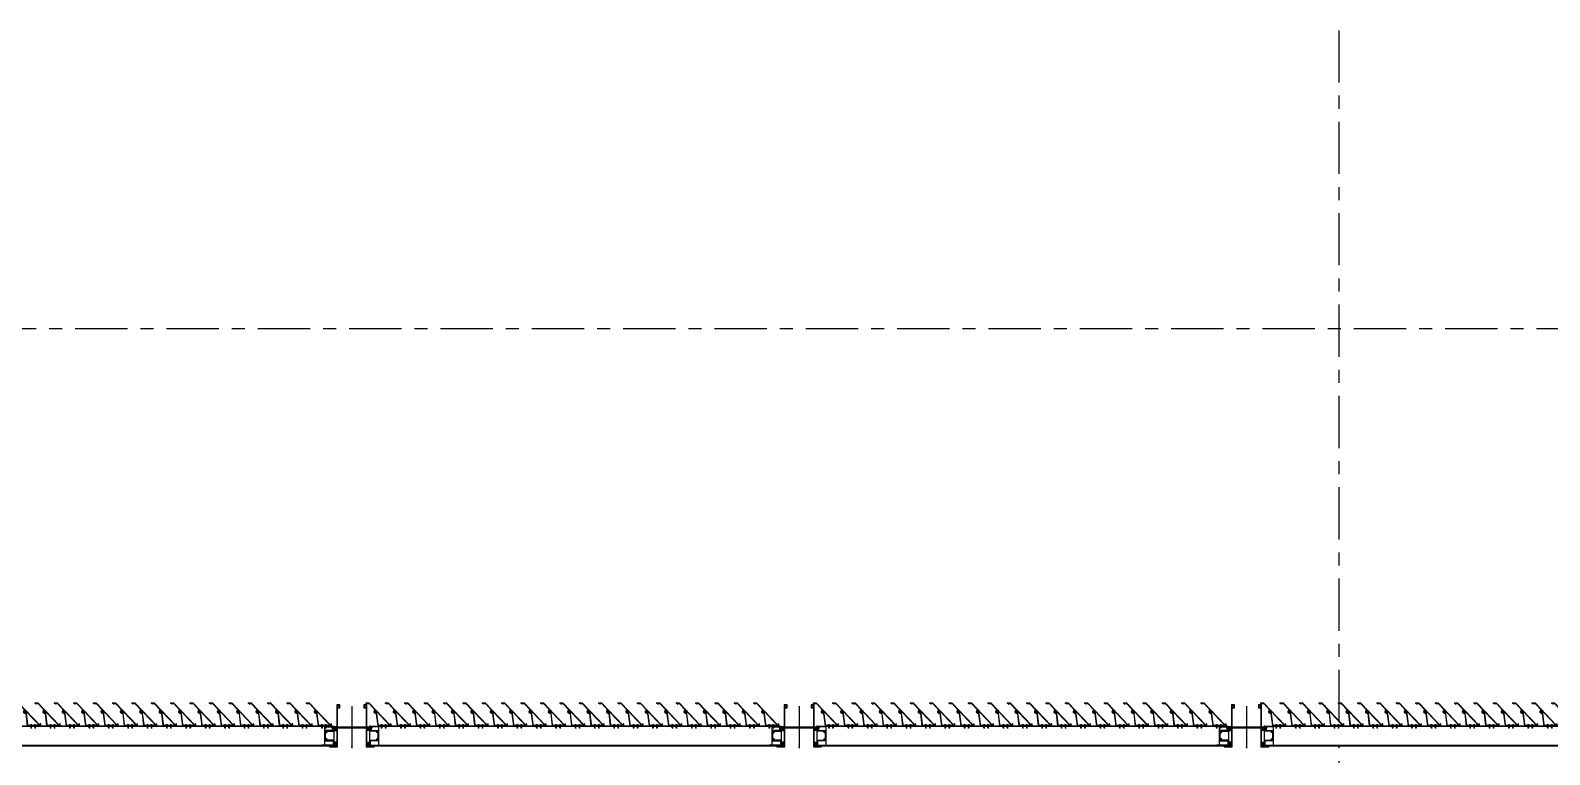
# Model space of a CAD drawing. Header units: millimetres. Extents: x 663313 to 1226001, y 1431724 to 1620898.
# Drawn here: x 716650 to 721744, y 1520598 to 1523025 of the extents above; entities that cross this region are included whole.
import ezdxf
from ezdxf.enums import TextEntityAlignment as Align

# ---------------------------------------------------------------- set-up
doc = ezdxf.new("R2010")
doc.units = ezdxf.units.MM
doc.set_wipeout_variables(frame=1)
doc.linetypes.add('CENTER', pattern=[50.8, 31.75, -6.35, 6.35, -6.35])
doc.linetypes.add('TA_GL_000.70000', pattern=[1.925, 0.7, -0.175, 0.175, -0.175, 0.7])
for name, color, linetype in [('000 - 0_SYM_DWG_GRIDLINE_MAIN_COLOR_251', 7, 'Continuous'), ('000 - 0_SYM_DWG_SLOPE-SYM_TEXT_COLOR_3', 7, 'Continuous'), ('000 - D I M', 7, 'Continuous'), ('000 - GRID', 7, 'CENTER'), ('010 - ASPG_ACCESSORIES_MAIN_COLOR_1', 7, 'Continuous'), ('010 - ASPG_EXTR_MAIN_COLOR_2', 7, 'Continuous'), ('010 - ASPG_FRAMING_CUT_COLOR_4', 7, 'Continuous'), ('010 - ASPG_FRAMING_HATCH_', 7, 'Continuous'), ('010 - ASPG_FRAMING_MAIN_COLOR_2', 7, 'Continuous'), ('010 - ASPG_FRAMING_SUB_COLOR_2', 7, 'Continuous'), ('010 - ASPG_FRAMING_WIPEOUT_', 7, 'Continuous'), ('BOLT & SCREW', 7, 'Continuous'), ('Center Line', 7, 'CENTER'), ('DIM', 7, 'Continuous')]:
    doc.layers.add(name, color=color, linetype=linetype)
for name, color, linetype, plot in [('010 - ASPG_EXTR_DEF_SUB', 7, 'Continuous', False), ('010 - ASPG_FASTERN_DEF_SUB', 7, 'Continuous', False), ('010 - ASPG_FRAMING_DEF_SUB', 7, 'Continuous', False)]:
    doc.layers.add(name, color=color, linetype=linetype, plot=plot)
doc.layers.add('12-GRID', color=7, linetype='CENTER', lineweight=13)
doc.layers.add('SCREW', color=7, linetype='Continuous', lineweight=5)
doc.styles.add('Arial', font='arial.ttf')
doc.styles.add('FAMELINE_FOR_CKST', font='arial.ttf')
doc.styles.add('TA', font='', dxfattribs={"height": 4.5})
doc.styles.get('TA').set_extended_font_data('Cordia New')
doc.dimstyles.new('FAMELINE-CKST_C-C', dxfattribs={"dimtxt": 0.3, "dimasz": 0.15, "dimexe": 0.1, "dimexo": 0.1, "dimgap": 0.05, "dimtad": 1, "dimzin": 0, "dimdsep": 46, "dimtxsty": 'FAMELINE_FOR_CKST', "dimblk": 'ORIGIN', "dimblk1": 'ORIGIN', "dimblk2": 'ORIGIN', "dimsah": 1, "dimcen": 0.1, "dimdle": 0.1, "dimclrd": 7, "dimclre": 7, "dimclrt": 7, "dimadec": 0, "dimazin": 0, "dimtfac": 1, "dimtix": 1, "dimtmove": 2, "dimatfit": 3, "dimfxl": 1, "dimtolj": 1, "dimtzin": 0, "dimlwd": -1, "dimlwe": -1, "dimarcsym": 0})
pattern_1 = [(270, (1257419.24324, -520041.6224), (0.65495992507, -1.1344238721), [0.7562825814, -1.5125651628]), (30, (1257419.24324, -520041.6224), (0.65495992936, 1.1344238696), [0.7562825814, -1.5125651628]), (330, (1257419.24324, -520041.6224), (1.30991985442, -2.48e-09), [-1.5125651628, 0.7562825814])]
pattern_2 = [(315, (1257419.4929, -520021.6224), (1.3369313545, 1.3369313545), []), (45, (1257419.4929, -520021.6224), (-1.3369313545, 1.3369313545), [])]
pattern_3 = [(270, (1257419.4425, -520043.9224), (0.65495992507, -1.1344238721), [0.7562825814, -1.5125651628]), (30, (1257419.4425, -520043.9224), (0.65495992936, 1.1344238696), [0.7562825814, -1.5125651628]), (330, (1257419.4425, -520043.9224), (1.30991985442, -2.48e-09), [-1.5125651628, 0.7562825814])]
pattern_4 = [(315, (1257419.1929, -520023.9224), (1.3369313545, 1.3369313545), []), (45, (1257419.1929, -520023.9224), (-1.3369313545, 1.3369313545), [])]

# ---------------------------------------------------------------- blocks, each defined once
blk = doc.blocks.new('*U4785')
at = {"layer": '000 - 0_SYM_DWG_GRIDLINE_MAIN_COLOR_251', "color": 7, "linetype": 'ByBlock', "ltscale": 5}
blk.add_line((20, 0), (-316, 0), dxfattribs=at)
at = {"layer": '000 - 0_SYM_DWG_GRIDLINE_MAIN_COLOR_251', "color": 7}
blk.add_point((0, 0), dxfattribs=at)
at = {"color": 7, "style": 'TA', "flags": 1}
blk.add_attdef('LOCATION', (6, -6), '', height=4.5, rotation=270, dxfattribs=at)
at = {"layer": '000 - 0_SYM_DWG_SLOPE-SYM_TEXT_COLOR_3', "color": 7, "style": 'Arial'}
blk.add_attdef('GRID-HEAD', text='', height=4, rotation=270, dxfattribs=at).set_placement((41.25, 0), align=Align.MIDDLE_CENTER)
blk = doc.blocks.new('*U4786')
at = {"layer": '000 - 0_SYM_DWG_GRIDLINE_MAIN_COLOR_251', "color": 7, "linetype": 'ByBlock', "ltscale": 5}
blk.add_line((76, 0), (-538, 0), dxfattribs=at)
at = {"layer": '000 - 0_SYM_DWG_GRIDLINE_MAIN_COLOR_251', "color": 7}
blk.add_point((-462, 0), dxfattribs=at)
at = {"color": 7, "style": 'TA', "flags": 1}
blk.add_attdef('LOCATION', (6, -6), '', height=4.5, rotation=270, dxfattribs=at)
at = {"layer": '000 - 0_SYM_DWG_SLOPE-SYM_TEXT_COLOR_3', "color": 7, "style": 'Arial'}
blk.add_attdef('GRID-HEAD', text='', height=4, rotation=180, dxfattribs=at).set_placement((154.09, 0), align=Align.MIDDLE_CENTER)
blk = doc.blocks.new('_Origin')
at = {"color": 7, "linetype": 'ByBlock', "lineweight": -2}
blk.add_line((0, 0), (-1, 0), dxfattribs=at)
blk.add_circle((0, 0), 0.5, dxfattribs=at)
blk = doc.blocks.new('*D4828')
at = {"layer": '000 - D I M', "color": 7, "transparency": 16777216}
for p, q in [((12000, 1049.7), (12000, 1331.2)), ((23100, 1049.4), (23100, 1331.2)), ((12075, 1281.2), (23025, 1281.2))]:
    blk.add_line(p, q, dxfattribs=at)
at = {"layer": 'Defpoints', "color": 7, "transparency": 16777216}
for p in [(23100, 1281.2), (12000, 999.7), (23100, 999.4)]:
    blk.add_point(p, dxfattribs=at)
at = {"layer": '000 - D I M', "color": 7, "transparency": 16777216, "xscale": 75, "yscale": 75, "zscale": 75, "rotation": 180}
blk.add_blockref('_Origin', (12000, 1281.2), dxfattribs=at)
at = {"layer": '000 - D I M', "color": 7, "transparency": 16777216, "xscale": 75, "yscale": 75, "zscale": 75}
blk.add_blockref('_Origin', (23100, 1281.2), dxfattribs=at)
at = {"layer": '000 - D I M', "color": 7, "transparency": 16777216, "insert": (17550, 1382.8), "char_height": 150, "attachment_point": 5, "style": 'FAMELINE_FOR_CKST'}
blk.add_mtext('\\A1;11100', dxfattribs=at)
blk = doc.blocks.new('*U6326')
at = {"layer": '12-GRID', "color": 7, "linetype": 'CENTER'}
for p, q in [((0, -6.2), (0, 2.2)), ((-4.2, -2), (4.2, -2))]:
    blk.add_line(p, q, dxfattribs=at)
at = {"layer": 'BOLT & SCREW', "color": 7}
for p, q in [((-0.6, -1.8), (-1.8, -1.6)), ((-0.6, -2.2), (-1.8, -2.4)), ((-0.5, -1.8), (-0.9, -1.6)), ((-0.5, -2.2), (-0.9, -2.4)), ((-0.2, -1.4), (-0.4, -0.2)), ((-0.2, -1.5), (-0.4, -1.1)), ((-0.2, -2.5), (-0.4, -2.9)), ((-0.2, -2.6), (-0.4, -3.8)), ((0.2, -1.4), (0.4, -0.2)), ((0.2, -1.5), (0.4, -1.1)), ((0.4, -2.9), (0.2, -2.5)), ((0.2, -2.6), (0.4, -3.8)), ((0.5, -1.8), (0.9, -1.6)), ((0.5, -2.2), (0.9, -2.4)), ((0.6, -1.8), (1.8, -1.6)), ((0.6, -2.2), (1.8, -2.4))]:
    blk.add_line(p, q, dxfattribs=at)
for points in [[(-1.8, -1.6), (-0.9, -1.6, 0.414214), (-0.4, -1.1), (-0.4, -0.2), (0.4, -0.2), (0.4, -1.1, 0.414214), (0.9, -1.6), (1.8, -1.6), (1.8, -2.4), (0.9, -2.4, 0.414214), (0.4, -2.9), (0.4, -3.8), (-0.4, -3.8), (-0.4, -2.9, 0.414214), (-0.9, -2.4), (-1.8, -2.4)], [(0.2, -2.5, -0.414214), (0.5, -2.2), (0.6, -2.2), (0.6, -1.8), (0.5, -1.8, -0.414214), (0.2, -1.5), (0.2, -1.4), (-0.2, -1.4), (-0.2, -1.5, -0.414214), (-0.5, -1.8), (-0.6, -1.8), (-0.6, -2.2), (-0.5, -2.2, -0.414214), (-0.2, -2.5), (-0.2, -2.6), (0.2, -2.6)]]:
    blk.add_lwpolyline(points, format="xyb", close=True, dxfattribs=at)
blk.add_circle((0, -2), 3.5, dxfattribs=at)
blk = doc.blocks.new('000_ASPG_TYP_FILES_20260218-010703_FRAME_EXTR_')
at = {"layer": '010 - ASPG_FRAMING_HATCH_'}
h = blk.add_hatch(dxfattribs=at)
h.set_pattern_fill('ANSI32', scale=0.1, angle=180)
edge = h.paths.add_edge_path()
edge.add_line((2, 16), (2, 2))
edge.add_line((2, 2), (39.7, 2))
edge.add_arc((39.7, 1.7), 0.3, 0, 90, ccw=False)
edge.add_line((40, 1.7), (40, 0.3))
edge.add_arc((39.7, 0.3), 0.3, -90, 0, ccw=False)
edge.add_line((39.7, 0), (0.3, 0))
edge.add_arc((0.3, 0.3), 0.3, 180, 270, ccw=False)
edge.add_line((0, 0.3), (0, 17.7))
edge.add_arc((0.3, 17.7), 0.3, 90, 180, ccw=False)
edge.add_line((0.3, 18), (22.6, 18))
edge.add_arc((22.6, 18.5), 0.5, 270, 380.2095)
edge.add_arc((26.2, 19.8), 3.35, 182.0638, 200.2095, ccw=False)
edge.add_arc((23.6, 19.7), 0.76, 2.0638, 182.0638, ccw=False)
edge.add_arc((26.2, 19.8), 1.83, 182.0638, 447.9362)
edge.add_arc((26.3, 22.4), 0.76, 87.9362, 267.9362, ccw=False)
edge.add_arc((26.2, 19.8), 3.35, 69.7905, 87.9362, ccw=False)
edge.add_arc((27.5, 23.4), 0.5, 249.7905, 360)
edge.add_line((28, 23.4), (28, 26.7))
edge.add_line((28, 26.7), (28.5, 27.2))
edge.add_line((28.5, 27.2), (28, 27.7))
edge.add_line((28, 27.7), (28, 38.6))
edge.add_line((28, 38.6), (28.5, 39.1))
edge.add_line((28.5, 39.1), (28, 39.6))
edge.add_line((28, 39.6), (28, 42.9))
edge.add_arc((27.5, 42.9), 0.5, 0, 110.2095)
edge.add_arc((26.2, 46.5), 3.35, 272.0638, 290.2095, ccw=False)
edge.add_arc((26.3, 43.9), 0.76, 92.0638, 272.0638, ccw=False)
edge.add_arc((26.2, 46.5), 1.83, 272.0638, 537.9362)
edge.add_arc((23.6, 46.6), 0.76, 177.9362, 357.9362, ccw=False)
edge.add_arc((26.2, 46.5), 3.35, 159.7905, 177.9362, ccw=False)
edge.add_arc((22.6, 47.8), 0.5, 339.7905, 450)
edge.add_line((22.6, 48.3), (0.3, 48.3))
edge.add_arc((0.3, 48.6), 0.3, 180, 270, ccw=False)
edge.add_line((0, 48.6), (0, 60))
edge.add_arc((0.3, 60), 0.3, 90, 180, ccw=False)
edge.add_line((0.3, 60.3), (5, 60.3))
edge.add_line((5, 60.3), (5, 65))
edge.add_arc((5.3, 65), 0.3, 90, 180, ccw=False)
edge.add_line((5.3, 65.3), (30, 65.3))
edge.add_line((30, 65.3), (30, 63.6))
edge.add_arc((29.7, 63.6), 0.3, -90, 0, ccw=False)
edge.add_line((29.7, 63.3), (7.3, 63.3))
edge.add_arc((7.3, 63), 0.3, 90, 180)
edge.add_line((7, 63), (7, 58.3))
edge.add_line((7, 58.3), (2.3, 58.3))
edge.add_arc((2.3, 58), 0.3, 90, 180)
edge.add_line((2, 58), (2, 50.6))
edge.add_arc((2.3, 50.6), 0.3, 180, 270)
edge.add_line((2.3, 50.3), (29.7, 50.3))
edge.add_arc((29.7, 50), 0.3, 0, 90, ccw=False)
edge.add_line((30, 50), (30, 26.7))
edge.add_line((30, 26.7), (30, 16.3))
edge.add_arc((29.7, 16.3), 0.3, -90, 0, ccw=False)
edge.add_line((29.7, 16), (2, 16))
at = {"layer": '010 - ASPG_FRAMING_CUT_COLOR_4', "color": 7}
blk.add_lwpolyline([(2, 16), (2, 2), (39.7, 2, -0.414214), (40, 1.7), (40, 0.3, -0.414214), (39.7, 0), (0.3, 0, -0.414214), (0, 0.3), (0, 17.7, -0.414214), (0.3, 18), (22.6, 18, 0.52173), (23, 18.7, -0.079342), (22.8, 19.7, -1), (24.3, 19.8, 2.296346), (26.2, 21.7, -1), (26.3, 23.2, -0.079342), (27.3, 23, 0.52173), (28, 23.4), (28, 26.7), (28.5, 27.2), (28, 27.7), (28, 38.6), (28.5, 39.1), (28, 39.6), (28, 42.9, 0.52173), (27.3, 43.3, -0.079342), (26.3, 43.1, -1), (26.2, 44.6, 2.296346), (24.3, 46.5, -1), (22.8, 46.6, -0.079342), (23, 47.6, 0.52173), (22.6, 48.3), (0.3, 48.3, -0.414214), (0, 48.6), (0, 60, -0.414214), (0.3, 60.3), (5, 60.3), (5, 65, -0.414214), (5.3, 65.3), (30, 65.3), (30, 63.6, -0.414214), (29.7, 63.3), (7.3, 63.3, 0.414214), (7, 63), (7, 58.3), (2.3, 58.3, 0.414214), (2, 58), (2, 50.6, 0.414214), (2.3, 50.3), (29.7, 50.3, -0.414214), (30, 50), (30, 26.7), (30, 16.3, -0.414214), (29.7, 16)], format="xyb", close=True, dxfattribs=at)
at = {"color": 7}
for p in [(26.2, 48.5), (26.2, 21.8)]:
    blk.add_blockref('*U6326', p, dxfattribs=at)
blk = doc.blocks.new('*U6174')
at = {"layer": '010 - ASPG_FRAMING_HATCH_', "transparency": 33554585}
h = blk.add_hatch(dxfattribs=at)
h.set_pattern_fill('ANSI32', scale=0.25)
edge = h.paths.add_edge_path()
edge.add_line((2, -50), (2, -75))
edge.add_line((2, -75), (0, -75))
edge.add_line((0, -75), (0, -49))
edge.add_arc((1, -49), 1, 90, 180, ccw=False)
edge.add_line((1, -48), (63, -48))
edge.add_arc((63, -47), 1, 270, 360)
edge.add_line((64, -47), (64, 47))
edge.add_arc((63, 47), 1, 0, 90)
edge.add_line((63, 48), (1, 48))
edge.add_arc((1, 49), 1, 180, 270, ccw=False)
edge.add_line((0, 49), (0, 75))
edge.add_line((0, 75), (2, 75))
edge.add_line((2, 75), (2, 50))
edge.add_line((2, 50), (141, 50))
edge.add_line((141, 50), (141, 41))
edge.add_arc((140, 41), 1, 270, 360, ccw=False)
edge.add_line((140, 40), (132, 40))
edge.add_arc((132, 41), 1, 180, 270, ccw=False)
edge.add_line((131, 41), (131, 47))
edge.add_arc((130, 47), 1, 0, 90)
edge.add_line((130, 48), (67, 48))
edge.add_arc((67, 47), 1, 90, 180)
edge.add_line((66, 47), (66, -47))
edge.add_arc((67, -47), 1, 180, 270)
edge.add_line((67, -48), (130, -48))
edge.add_arc((130, -47), 1, 270, 360)
edge.add_line((131, -47), (131, -41))
edge.add_arc((132, -41), 1, 90, 180, ccw=False)
edge.add_line((132, -40), (140, -40))
edge.add_arc((140, -41), 1, 0, 90, ccw=False)
edge.add_line((141, -41), (141, -50))
edge.add_line((141, -50), (2, -50))
h.paths.add_polyline_path([(139, 48), (139, 42), (133, 42), (133, 48)], flags=16)
h.paths.add_polyline_path([(139, -48), (139, -42), (133, -42), (133, -48)], flags=16)
at = {"layer": '010 - ASPG_FRAMING_HATCH_'}
h = blk.add_hatch(dxfattribs=at)
h.set_pattern_fill('ANSI37', scale=0.595498, angle=-90)
h.set_pattern_definition(pattern_4)
edge = h.paths.add_edge_path()
edge.add_ellipse((11.5, 55), major_axis=(0, -5), ratio=0.644482, start_angle=180, end_angle=360, ccw=False)
edge.add_line((11.5, 60), (2, 60))
edge.add_arc((-7.9, 55), 11.1, -26.7963, 26.7963, ccw=False)
edge.add_line((2, 50), (11.5, 50))
h = blk.add_hatch(dxfattribs=at)
h.set_pattern_fill('HONEY', scale=0.238199, angle=-90)
h.set_pattern_definition(pattern_3)
edge = h.paths.add_edge_path()
edge.add_ellipse((11.8, 55), major_axis=(0, -5), ratio=0.644482, start_angle=0, end_angle=360, ccw=False)
h = blk.add_hatch(dxfattribs=at)
h.set_pattern_fill('HONEY', scale=0.238199, angle=-90)
h.set_pattern_definition(pattern_1)
edge = h.paths.add_edge_path()
edge.add_ellipse((57.5, 55), major_axis=(0, -5), ratio=0.644482, start_angle=0, end_angle=360)
h = blk.add_hatch(dxfattribs=at)
h.set_pattern_fill('ANSI37', scale=0.595498, angle=-90)
h.set_pattern_definition(pattern_2)
edge = h.paths.add_edge_path()
edge.add_ellipse((57.8, 55), major_axis=(0, -5), ratio=0.644482, start_angle=0, end_angle=180)
edge.add_line((57.8, 60), (62, 60))
edge.add_arc((62, 60.3), 0.3, -90, 0)
edge.add_line((62.3, 60.3), (62.3, 61))
edge.add_line((62.3, 61), (61.8, 61.5))
edge.add_line((61.8, 61.5), (62.3, 62))
edge.add_line((62.3, 62), (61.8, 62.5))
edge.add_line((61.8, 62.5), (62.3, 63))
edge.add_line((62.3, 63), (61.8, 63.5))
edge.add_line((61.8, 63.5), (62.3, 64))
edge.add_line((62.3, 64), (62.3, 65))
edge.add_line((62.3, 65), (63.3, 65))
edge.add_line((63.3, 65), (63.8, 65.5))
edge.add_line((63.8, 65.5), (64.3, 65))
edge.add_line((64.3, 65), (64.8, 65.5))
edge.add_line((64.8, 65.5), (65.3, 65))
edge.add_line((65.3, 65), (65.8, 65.5))
edge.add_line((65.8, 65.5), (66.3, 65))
edge.add_line((66.3, 65), (67, 65))
edge.add_arc((67, 65.3), 0.3, -90, 0)
edge.add_line((67.3, 65.3), (67.3, 60))
edge.add_arc((77.2, 55), 11.1, 153.2037, 206.7963)
edge.add_line((67.3, 50), (57.8, 50))
h = blk.add_hatch(dxfattribs=at)
h.set_pattern_fill('ANSI37', scale=0.595498, angle=-90)
h.set_pattern_definition(pattern_4)
edge = h.paths.add_edge_path()
edge.add_ellipse((11.5, -55), major_axis=(0, 5), ratio=0.644482, start_angle=0, end_angle=180)
edge.add_line((11.5, -60), (2, -60))
edge.add_arc((-7.9, -55), 11.1, 333.2037, 386.7963)
edge.add_line((2, -50), (11.5, -50))
h = blk.add_hatch(dxfattribs=at)
h.set_pattern_fill('HONEY', scale=0.238199, angle=-90)
h.set_pattern_definition(pattern_3)
edge = h.paths.add_edge_path()
edge.add_ellipse((11.8, -55), major_axis=(0, 5), ratio=0.644482, start_angle=0, end_angle=360)
h = blk.add_hatch(dxfattribs=at)
h.set_pattern_fill('HONEY', scale=0.238199, angle=-90)
h.set_pattern_definition(pattern_1)
edge = h.paths.add_edge_path()
edge.add_ellipse((57.5, -55), major_axis=(0, 5), ratio=0.644482, start_angle=0, end_angle=360, ccw=False)
h = blk.add_hatch(dxfattribs=at)
h.set_pattern_fill('ANSI37', scale=0.595498, angle=-90)
h.set_pattern_definition(pattern_2)
edge = h.paths.add_edge_path()
edge.add_ellipse((57.8, -55), major_axis=(0, 5), ratio=0.644482, start_angle=180, end_angle=360, ccw=False)
edge.add_line((57.8, -60), (62, -60))
edge.add_arc((62, -60.3), 0.3, 360, 450, ccw=False)
edge.add_line((62.3, -60.3), (62.3, -61))
edge.add_line((62.3, -61), (61.8, -61.5))
edge.add_line((61.8, -61.5), (62.3, -62))
edge.add_line((62.3, -62), (61.8, -62.5))
edge.add_line((61.8, -62.5), (62.3, -63))
edge.add_line((62.3, -63), (61.8, -63.5))
edge.add_line((61.8, -63.5), (62.3, -64))
edge.add_line((62.3, -64), (62.3, -65))
edge.add_line((62.3, -65), (63.3, -65))
edge.add_line((63.3, -65), (63.8, -65.5))
edge.add_line((63.8, -65.5), (64.3, -65))
edge.add_line((64.3, -65), (64.8, -65.5))
edge.add_line((64.8, -65.5), (65.3, -65))
edge.add_line((65.3, -65), (65.8, -65.5))
edge.add_line((65.8, -65.5), (66.3, -65))
edge.add_line((66.3, -65), (67, -65))
edge.add_arc((67, -65.3), 0.3, 360, 450, ccw=False)
edge.add_line((67.3, -65.3), (67.3, -60))
edge.add_arc((77.2, -55), 11.1, 153.2037, 206.7963, ccw=False)
edge.add_line((67.3, -50), (57.8, -50))
at = {"layer": '010 - ASPG_FASTERN_DEF_SUB', "color": 7}
blk.add_point((0, 0), dxfattribs=at)
at = {"layer": '010 - ASPG_FRAMING_CUT_COLOR_4', "color": 7}
blk.add_lwpolyline([(2, -50), (2, -75), (0, -75), (0, -49, -0.414214), (1, -48), (63, -48, 0.414214), (64, -47), (64, 47, 0.414214), (63, 48), (1, 48, -0.414214), (0, 49), (0, 75), (2, 75), (2, 50), (141, 50), (141, 41, -0.414214), (140, 40), (132, 40, -0.414214), (131, 41), (131, 47, 0.414214), (130, 48), (67, 48, 0.414214), (66, 47), (66, -47, 0.414214), (67, -48), (130, -48, 0.414214), (131, -47), (131, -41, -0.414214), (132, -40), (140, -40, -0.414214), (141, -41), (141, -50)], format="xyb", close=True, dxfattribs=at)
for points in [[(139, 48), (139, 42), (133, 42), (133, 48)], [(139, -48), (139, -42), (133, -42), (133, -48)]]:
    blk.add_lwpolyline(points, close=True, dxfattribs=at)
at = {"layer": '010 - ASPG_FRAMING_DEF_SUB', "color": 7, "transparency": 33554508}
blk.add_line((136.5, 0), (-4.5, 0), dxfattribs=at)
at = {"layer": '010 - ASPG_FRAMING_DEF_SUB', "color": 7, "transparency": 33554457}
for points in [[(2, 50), (15, 50), (15, 60), (2, 60)], [(54.3, 50), (67.3, 50), (67.3, 65.5), (54.3, 65.5)], [(2, -50), (15, -50), (15, -60), (2, -60)], [(54.3, -50), (67.3, -50), (67.3, -65.5), (54.3, -65.5)]]:
    blk.add_lwpolyline(points, close=True, dxfattribs=at)
at = {"layer": '010 - ASPG_FRAMING_SUB_COLOR_2', "color": 7}
for points in [[(11.8, 50), (2, 50, 0.238199), (2, 60), (11.8, 60)], [(57.5, 50), (67.3, 50, -0.238199), (67.3, 60), (67.3, 65.3, -0.414214), (67, 65), (66.3, 65), (65.8, 65.5), (65.3, 65), (64.8, 65.5), (64.3, 65), (63.8, 65.5), (63.3, 65), (62.3, 65), (62.3, 64), (61.8, 63.5), (62.3, 63), (61.8, 62.5), (62.3, 62), (61.8, 61.5), (62.3, 61), (62.3, 60.3, -0.414214), (62, 60), (57.5, 60)], [(11.8, -50), (2, -50, -0.238199), (2, -60), (11.8, -60)], [(57.5, -50), (67.3, -50, 0.238199), (67.3, -60), (67.3, -65.3, 0.414214), (67, -65), (66.3, -65), (65.8, -65.5), (65.3, -65), (64.8, -65.5), (64.3, -65), (63.8, -65.5), (63.3, -65), (62.3, -65), (62.3, -64), (61.8, -63.5), (62.3, -63), (61.8, -62.5), (62.3, -62), (61.8, -61.5), (62.3, -61), (62.3, -60.3, 0.414214), (62, -60), (57.5, -60)]]:
    blk.add_lwpolyline(points, format="xyb", dxfattribs=at)
at = {"layer": '010 - ASPG_FRAMING_SUB_COLOR_2', "color": 7, "extrusion": (0, 0, -1)}
for centre, major_axis in [((11.8, 55), (0, -5)), ((57.5, -55), (0, 5))]:
    blk.add_ellipse(centre, major_axis=major_axis, ratio=0.644482, dxfattribs=at)
at = {"layer": '010 - ASPG_FRAMING_SUB_COLOR_2', "color": 7}
for centre, major_axis in [((57.5, 55), (0, -5)), ((11.8, -55), (0, 5))]:
    blk.add_ellipse(centre, major_axis=major_axis, ratio=0.644482, dxfattribs=at)
blk = doc.blocks.new('PZG35-9D5')
at = {"layer": 'Center Line', "color": 7}
blk.add_line((0, 3.7), (0, -10.5), dxfattribs=at)
at = {"layer": 'SCREW', "color": 7}
for p, q in [((-1.4, 0), (-1.4, -1.1)), ((1.4, 0), (1.4, -0.6)), ((-1.9, -1.4), (1.9, -0.9)), ((-1.9, -1.4), (-1.4, -1.1)), ((-1.9, -1.4), (-1.4, -1.7)), ((-1.9, -2.7), (1.9, -2.2)), ((-1.9, -2.7), (-1.4, -2.4)), ((-1.9, -2.7), (-1.4, -3)), ((-1.9, -4), (-1.4, -3.7)), ((-1.9, -4), (-1, -3.9)), ((-1.9, -4), (-1.4, -4.3)), ((-1.4, -1.1), (1.4, -0.6)), ((-1.4, -1.7), (1.4, -1.2)), ((-1.4, -1.7), (-1.4, -2.4)), ((-1.4, -2.4), (1.4, -1.9)), ((-1.4, -3), (1.4, -2.5)), ((-1.4, -3), (-1.4, -3.7)), ((-1.4, -3.7), (-0.8, -3.6)), ((-1.4, -4.3), (-1.4, -8.1)), ((-1.4, -4.3), (-1.2, -4.3)), ((0, -9.5), (-1.4, -8.1)), ((0, -9.5), (1.4, -8.1)), ((0.6, -3.3), (1.4, -3.2)), ((0.7, -3.7), (1.9, -3.5)), ((0.7, -3.9), (1.4, -3.8)), ((0.7, -4.6), (1.4, -4.5)), ((0.7, -5), (1.9, -4.8)), ((0.7, -5.2), (1.4, -5.1)), ((1.9, -0.9), (1.4, -0.6)), ((1.9, -0.9), (1.4, -1.2)), ((1.4, -1.2), (1.4, -1.9)), ((1.9, -2.2), (1.4, -1.9)), ((1.9, -2.2), (1.4, -2.5)), ((1.4, -2.5), (1.4, -3.2)), ((1.9, -3.5), (1.4, -3.2)), ((1.9, -3.5), (1.4, -3.8)), ((1.4, -3.8), (1.4, -4.5)), ((1.9, -4.8), (1.4, -4.5)), ((1.9, -4.8), (1.4, -5.1)), ((1.4, -5.1), (1.4, -8.1))]:
    blk.add_line(p, q, dxfattribs=at)
blk.add_lwpolyline([(0, -9.5), (0.7, -5.2), (0.7, -3.6, 0.417657), (0.4, -3.3, 0.108102), (-0.8, -3.6), (-1.4, -4.7)], format="xyb", dxfattribs=at)
blk = doc.blocks.new('*U6169')
at = {"layer": 'SCREW', "color": 7}
blk.add_lwpolyline([(3, 1.8, 0.09906), (0.8, 2.5), (0.8, 2.3), (-0.8, 2.3), (-0.8, 2.5, 0.09906), (-3, 1.8, 0.266588), (-3.5, 1), (-3.5, 0.2, 0.414214), (-3.3, 0), (3.3, 0, 0.414214), (3.5, 0.2), (3.5, 1, 0.266588)], format="xyb", close=True, dxfattribs=at)
blk.add_blockref('PZG35-9D5', (0, 0), dxfattribs=at)
blk = doc.blocks.new('*U6175')
at = {"color": 7}
blk.add_point((0, 0), dxfattribs=at)
at = {"layer": '010 - ASPG_ACCESSORIES_MAIN_COLOR_1', "color": 7}
blk.add_lwpolyline([(-39.7, -0.6, 0.414214), (-40, -0.9), (-40, -7.4, 0.57735), (-39.7, -7.6), (-36.6, -5.8, 0.767327), (-36.8, -5.3), (-37.9, -5.3, -0.414214), (-38.2, -5), (-38.2, -2.8, -0.414214), (-38, -2.6), (-32.2, -2.6, -0.388879), (-32, -2.8), (-31.8, -4.3, 0.388879), (-31.3, -4.8), (-30.3, -4.8, 0.414214), (-30, -4.5), (-30, -2.9, -0.414214), (-29.7, -2.6), (0.4, -2.6, -0.378969), (3.4, -5.2), (8, -42.5, 0.446593), (11.6, -45.1, -0.489802), (16.1, -48.7), (16.1, -49.4, -0.18248), (15.8, -50, -0.267949), (15.3, -50.2, 1.122115), (15.1, -52.3, 0.405004), (18.1, -49.4), (18.1, -48.7, 0.489805), (11.2, -43.1, -0.446597), (9.9, -42.3), (4.9, -0.8, 0.364176), (4.6, -0.6)], format="xyb", close=True, dxfattribs=at)
at = {"layer": '010 - ASPG_EXTR_DEF_SUB', "color": 7}
for p in [(-40, -0.5), (43.4, -76.9), (43.4, -77.5)]:
    blk.add_point(p, dxfattribs=at)
at = {"layer": '010 - ASPG_EXTR_MAIN_COLOR_2', "color": 7}
blk.add_lwpolyline([(11.4, -48.2), (11.5, -47.4), (12.2, -47.6), (12.3, -46.8, -0.535538), (14.2, -49.2, 0.991572), (15.7, -49.6, 1.157025), (8.8, -48.8, -0.688558), (8.3, -49), (-17.1, -22.2), (-32.3, -6.1), (-32.3, -2.9, 0.414312), (-32.6, -2.6), (-37.5, -2.6, 0.414116), (-37.8, -2.9), (-37.8, -4.3, 0.414214), (-37.5, -4.6), (-36, -4.6, -0.205895), (-35.8, -4.7), (33.2, -77.5), (43.1, -77.5, 0.668179), (43.4, -77), (40.5, -74.2, 0.668179), (40, -74.4), (40, -76), (33.9, -76), (11.9, -52.8, -0.558354), (12.1, -52, 0.766275), (12, -50.4, -0.438583), (10.7, -48.1)], format="xyb", close=True, dxfattribs=at)
at = {"layer": 'SCREW', "color": 7, "rotation": 180}
for p in [(-21.6, -2.5), (-8.2, -2.5)]:
    blk.add_blockref('*U6169', p, dxfattribs=at)
blk = doc.blocks.new('000_ASPG_TYP_FILES_FRAMING_EXTR_BREAKLINE_TYPE_2')
at = {"layer": '010 - ASPG_FRAMING_HATCH_', "transparency": 33554585}
h = blk.add_hatch(dxfattribs=at)
h.set_pattern_fill('ANSI32', scale=0.25)
h.paths.add_polyline_path([(131, 91, 0.414214), (132, 90), (140, 90, 0.414214), (141, 91), (141, 100), (2, 100), (2, 125), (0, 125), (0, 99, 0.414214), (1, 98), (63, 98, -0.414214), (64, 97), (64, 3, -0.414214), (63, 2), (0, 2), (0, 0), (141, 0), (141, 9, 0.414214), (140, 10), (132, 10, 0.414214), (131, 9), (131, 3, -0.414214), (130, 2), (67, 2, -0.414214), (66, 3), (66, 97, -0.414214), (67, 98), (130, 98, -0.414214), (131, 97)])
h.paths.add_polyline_path([(133, 92), (133, 98), (139, 98), (139, 92)], flags=16)
h.paths.add_polyline_path([(133, 8), (139, 8), (139, 2), (133, 2)], flags=16)
at = {"layer": '010 - ASPG_FRAMING_HATCH_'}
h = blk.add_hatch(dxfattribs=at)
h.set_pattern_fill('ANSI37', scale=0.595498, angle=-90)
h.set_pattern_definition([(315, (1257419.1929, -519973.9224), (1.3369313545, 1.3369313545), []), (45, (1257419.1929, -519973.9224), (-1.3369313545, 1.3369313545), [])])
edge = h.paths.add_edge_path()
edge.add_ellipse((11.5, 105), major_axis=(0, -5), ratio=0.644482, start_angle=180, end_angle=360, ccw=False)
edge.add_line((11.5, 110), (2, 110))
edge.add_arc((-7.9, 105), 11.1, -26.7963, 26.7963, ccw=False)
edge.add_line((2, 100), (11.5, 100))
h = blk.add_hatch(dxfattribs=at)
h.set_pattern_fill('HONEY', scale=0.238199, angle=-90)
h.set_pattern_definition([(270, (1257419.4425, -519993.9224), (0.65495992507, -1.1344238721), [0.7562825814, -1.5125651628]), (30, (1257419.4425, -519993.9224), (0.65495992936, 1.1344238696), [0.7562825814, -1.5125651628]), (330, (1257419.4425, -519993.9224), (1.30991985442, -2.48e-09), [-1.5125651628, 0.7562825814])])
edge = h.paths.add_edge_path()
edge.add_ellipse((11.8, 105), major_axis=(0, -5), ratio=0.644482, start_angle=0, end_angle=360, ccw=False)
h = blk.add_hatch(dxfattribs=at)
h.set_pattern_fill('HONEY', scale=0.238199, angle=-90)
h.set_pattern_definition([(270, (1257419.24324, -519991.6224), (0.65495992507, -1.1344238721), [0.7562825814, -1.5125651628]), (30, (1257419.24324, -519991.6224), (0.65495992936, 1.1344238696), [0.7562825814, -1.5125651628]), (330, (1257419.24324, -519991.6224), (1.30991985442, -2.48e-09), [-1.5125651628, 0.7562825814])])
edge = h.paths.add_edge_path()
edge.add_ellipse((57.5, 105), major_axis=(0, -5), ratio=0.644482, start_angle=0, end_angle=360)
h = blk.add_hatch(dxfattribs=at)
h.set_pattern_fill('ANSI37', scale=0.595498, angle=-90)
h.set_pattern_definition([(315, (1257419.4929, -519971.6224), (1.3369313545, 1.3369313545), []), (45, (1257419.4929, -519971.6224), (-1.3369313545, 1.3369313545), [])])
edge = h.paths.add_edge_path()
edge.add_ellipse((57.8, 105), major_axis=(0, -5), ratio=0.644482, start_angle=0, end_angle=180)
edge.add_line((57.8, 110), (62, 110))
edge.add_arc((62, 110.3), 0.3, -90, 0)
edge.add_line((62.3, 110.3), (62.3, 111))
edge.add_line((62.3, 111), (61.8, 111.5))
edge.add_line((61.8, 111.5), (62.3, 112))
edge.add_line((62.3, 112), (61.8, 112.5))
edge.add_line((61.8, 112.5), (62.3, 113))
edge.add_line((62.3, 113), (61.8, 113.5))
edge.add_line((61.8, 113.5), (62.3, 114))
edge.add_line((62.3, 114), (62.3, 115))
edge.add_line((62.3, 115), (63.3, 115))
edge.add_line((63.3, 115), (63.8, 115.5))
edge.add_line((63.8, 115.5), (64.3, 115))
edge.add_line((64.3, 115), (64.8, 115.5))
edge.add_line((64.8, 115.5), (65.3, 115))
edge.add_line((65.3, 115), (65.8, 115.5))
edge.add_line((65.8, 115.5), (66.3, 115))
edge.add_line((66.3, 115), (67, 115))
edge.add_arc((67, 115.3), 0.3, -90, 0)
edge.add_line((67.3, 115.3), (67.3, 110))
edge.add_arc((77.2, 105), 11.1, 153.2037, 206.7963)
edge.add_line((67.3, 100), (57.8, 100))
at = {"color": 7}
blk.add_point((141, 100), dxfattribs=at)
at = {"layer": '010 - ASPG_FRAMING_CUT_COLOR_4', "color": 7}
blk.add_lwpolyline([(0, 0), (0, 2), (63, 2, 0.414214), (64, 3), (64, 97, 0.414214), (63, 98), (1, 98, -0.414214), (0, 99), (0, 125), (2, 125), (2, 100), (141, 100), (141, 91, -0.414214), (140, 90), (132, 90, -0.414214), (131, 91), (131, 97, 0.414214), (130, 98), (67, 98, 0.414214), (66, 97), (66, 3, 0.414214), (67, 2), (130, 2, 0.414214), (131, 3), (131, 9, -0.414214), (132, 10), (140, 10, -0.414214), (141, 9), (141, 0)], format="xyb", close=True, dxfattribs=at)
for points in [[(139, 98), (139, 92), (133, 92), (133, 98)], [(139, 2), (139, 8), (133, 8), (133, 2)]]:
    blk.add_lwpolyline(points, close=True, dxfattribs=at)
at = {"layer": '010 - ASPG_FRAMING_DEF_SUB', "color": 7, "transparency": 33554457}
blk.add_line((0, 50), (141, 50), dxfattribs=at)
for points in [[(2, 100), (15, 100), (15, 110), (2, 110)], [(54.3, 100), (67.3, 100), (67.3, 115.5), (54.3, 115.5)]]:
    blk.add_lwpolyline(points, close=True, dxfattribs=at)
at = {"layer": '010 - ASPG_FRAMING_SUB_COLOR_2', "color": 7}
for points in [[(11.8, 100), (2, 100, 0.238199), (2, 110), (11.8, 110)], [(57.5, 100), (67.3, 100, -0.238199), (67.3, 110), (67.3, 115.3, -0.414214), (67, 115), (66.3, 115), (65.8, 115.5), (65.3, 115), (64.8, 115.5), (64.3, 115), (63.8, 115.5), (63.3, 115), (62.3, 115), (62.3, 114), (61.8, 113.5), (62.3, 113), (61.8, 112.5), (62.3, 112), (61.8, 111.5), (62.3, 111), (62.3, 110.3, -0.414214), (62, 110), (57.5, 110)]]:
    blk.add_lwpolyline(points, format="xyb", dxfattribs=at)
at = {"layer": '010 - ASPG_FRAMING_SUB_COLOR_2', "color": 7, "extrusion": (0, 0, -1)}
blk.add_ellipse((11.8, 105), major_axis=(0, -5), ratio=0.644482, dxfattribs=at)
at = {"layer": '010 - ASPG_FRAMING_SUB_COLOR_2', "color": 7}
blk.add_ellipse((57.5, 105), major_axis=(0, -5), ratio=0.644482, dxfattribs=at)
blk = doc.blocks.new('*U4591')
at = {"color": 7}
blk.add_wipeout([(1493, 4), (60, 4), (60, 69.3), (1493, 69.3)], dxfattribs=at).dxf.layer = '010 - ASPG_FRAMING_WIPEOUT_'
blk.add_point((60, 69.5), dxfattribs=at)
at = {"layer": '010 - ASPG_FRAMING_MAIN_COLOR_2', "color": 7}
blk.add_lwpolyline([(1463, 69.3), (90, 69.3), (90, 6), (1463, 6)], close=True, dxfattribs=at)
at = {"layer": '010 - ASPG_FRAMING_SUB_COLOR_2', "color": 7}
for points in [[(1493, 4), (60, 4), (60, 69.3), (1493, 69.3)], [(60, 2), (60, 4), (1493, 4), (1493, 2)]]:
    blk.add_lwpolyline(points, close=True, dxfattribs=at)
at = {"color": 7, "transparency": 33554559, "xscale": -1, "rotation": 270}
blk.add_blockref('*U6174', (0, 0), dxfattribs=at)
at = {"color": 7}
for name, p, rotation in [('*U6175', (91.8, 69.3), 180), ('*U6175', (156.8, 69.3), 180), ('*U6175', (221.8, 69.3), 180), ('*U6175', (286.8, 69.3), 180), ('*U6175', (351.8, 69.3), 180), ('*U6175', (416.8, 69.3), 180), ('*U6175', (481.8, 69.3), 180), ('*U6175', (546.8, 69.3), 180), ('*U6175', (611.8, 69.3), 180), ('*U6175', (676.8, 69.3), 180), ('*U6175', (741.8, 69.3), 180), ('*U6175', (806.8, 69.3), 180), ('*U6175', (871.8, 69.3), 180), ('*U6175', (936.8, 69.3), 180), ('*U6175', (1001.8, 69.3), 180), ('*U6175', (1066.8, 69.3), 180), ('*U6175', (1131.8, 69.3), 180), ('*U6175', (1196.8, 69.3), 180), ('*U6175', (1261.8, 69.3), 180), ('*U6175', (1326.8, 69.3), 180), ('*U6175', (1391.8, 69.3), 180), ('*U6175', (1456.8, 69.3), 180), ('000_ASPG_TYP_FILES_FRAMING_EXTR_BREAKLINE_TYPE_2', (1603, 0), 89.99999999999999)]:
    blk.add_blockref(name, p, dxfattribs=dict(at, rotation=rotation))
blk.add_blockref('000_ASPG_TYP_FILES_20260218-010703_FRAME_EXTR_', (60, 4), dxfattribs=at)
at = {"color": 7, "xscale": -1}
blk.add_blockref('000_ASPG_TYP_FILES_20260218-010703_FRAME_EXTR_', (1493, 4), dxfattribs=at)
blk = doc.blocks.new('*U4788')
at = {"color": 7}
blk.add_wipeout([(1440, 4), (60, 4), (60, 69.3), (1440, 69.3)], dxfattribs=at).dxf.layer = '010 - ASPG_FRAMING_WIPEOUT_'
blk.add_point((60, 69.5), dxfattribs=at)
at = {"layer": '010 - ASPG_FRAMING_MAIN_COLOR_2', "color": 7}
blk.add_lwpolyline([(1410, 69.3), (90, 69.3), (90, 6), (1410, 6)], close=True, dxfattribs=at)
at = {"layer": '010 - ASPG_FRAMING_SUB_COLOR_2', "color": 7}
for points in [[(1440, 4), (60, 4), (60, 69.3), (1440, 69.3)], [(60, 2), (60, 4), (1440, 4), (1440, 2)]]:
    blk.add_lwpolyline(points, close=True, dxfattribs=at)
at = {"color": 7, "transparency": 33554559, "xscale": -1, "rotation": 270}
for p in [(0, 0), (1500, 0)]:
    blk.add_blockref('*U6174', p, dxfattribs=at)
at = {"color": 7, "rotation": 180}
for p in [(91.8, 69.3), (156.8, 69.3), (221.8, 69.3), (286.8, 69.3), (351.8, 69.3), (416.8, 69.3), (481.8, 69.3), (546.8, 69.3), (611.8, 69.3), (676.8, 69.3), (741.8, 69.3), (806.8, 69.3), (871.8, 69.3), (936.8, 69.3), (1001.8, 69.3), (1066.8, 69.3), (1131.8, 69.3), (1196.8, 69.3), (1261.8, 69.3), (1326.8, 69.3), (1391.8, 69.3)]:
    blk.add_blockref('*U6175', p, dxfattribs=at)
at = {"color": 7}
blk.add_blockref('000_ASPG_TYP_FILES_20260218-010703_FRAME_EXTR_', (60, 4), dxfattribs=at)
at = {"color": 7, "xscale": -1}
blk.add_blockref('000_ASPG_TYP_FILES_20260218-010703_FRAME_EXTR_', (1440, 4), dxfattribs=at)
blk = doc.blocks.new('*U4708')
at = {"color": 7}
blk.add_wipeout([(1440, 4), (60, 4), (60, 69.3), (1440, 69.3)], dxfattribs=at).dxf.layer = '010 - ASPG_FRAMING_WIPEOUT_'
blk.add_point((60, 69.5), dxfattribs=at)
at = {"layer": '010 - ASPG_FRAMING_MAIN_COLOR_2', "color": 7}
blk.add_lwpolyline([(1410, 69.3), (90, 69.3), (90, 6), (1410, 6)], close=True, dxfattribs=at)
at = {"layer": '010 - ASPG_FRAMING_SUB_COLOR_2', "color": 7}
for points in [[(1440, 4), (60, 4), (60, 69.3), (1440, 69.3)], [(60, 2), (60, 4), (1440, 4), (1440, 2)]]:
    blk.add_lwpolyline(points, close=True, dxfattribs=at)
at = {"color": 7, "transparency": 33554559, "xscale": -1, "rotation": 270}
for p in [(0, 0), (1500, 0)]:
    blk.add_blockref('*U6174', p, dxfattribs=at)
at = {"color": 7, "rotation": 180}
for p in [(91.8, 69.3), (156.8, 69.3), (221.8, 69.3), (286.8, 69.3), (351.8, 69.3), (416.8, 69.3), (481.8, 69.3), (546.8, 69.3), (611.8, 69.3), (676.8, 69.3), (741.8, 69.3), (806.8, 69.3), (871.8, 69.3), (936.8, 69.3), (1001.8, 69.3), (1066.8, 69.3), (1131.8, 69.3), (1196.8, 69.3), (1261.8, 69.3), (1326.8, 69.3), (1391.8, 69.3)]:
    blk.add_blockref('*U6175', p, dxfattribs=at)
at = {"color": 7}
blk.add_blockref('000_ASPG_TYP_FILES_20260218-010703_FRAME_EXTR_', (60, 4), dxfattribs=at)
at = {"color": 7, "xscale": -1}
blk.add_blockref('000_ASPG_TYP_FILES_20260218-010703_FRAME_EXTR_', (1440, 4), dxfattribs=at)
blk = doc.blocks.new('W-1-PP18-ST_ENT4_REV00_20260604-235409_LOPF_ASPG_')
at = {"color": 7}
for name, p in [('*U4788', (18290, -1402)), ('*U4591', (22790, -1402))]:
    blk.add_blockref(name, p, dxfattribs=at)
blk.add_blockref('*U4788', (19790, -1402), dxfattribs=at)
blk.add_blockref('*U4708', (21290, -1402), dxfattribs=at)
blk = doc.blocks.new('W-1-PP18-ST_ENT4_REV00_20260531-225107_LOPF_DIMS')
at = {"layer": '000 - GRID', "color": 7, "linetype": 'TA_GL_000.70000'}
for name, p, xscale, yscale, zscale, rotation in [('*U4785', (23100, -0.6), 50.00000000000044, 50.00000000000044, 50.00000000000044, 90), ('*U4786', (0, 0), 50.00000000000038, 50.00000000000038, 50.00000000000038, 180)]:
    blk.add_blockref(name, p, dxfattribs=dict(at, xscale=xscale, yscale=yscale, zscale=zscale, rotation=rotation))
at = {"layer": '000 - D I M', "color": 7}
dim = blk.add_linear_dim(base=(23100, 1281.2), p1=(12000, 999.7), p2=(23100, 999.4), angle=180, dimstyle='FAMELINE-CKST_C-C', override={"dimscale": 500, "dimdec": 0, "dimlfac": 1, "dimclrd": 7, "dimclre": 7, "dimclrt": 7}, dxfattribs=at)
dim.commit()
dim.dimension.update_dxf_attribs({"geometry": '*D4828', "text_midpoint": (17550, 1382.8)})

msp = doc.modelspace()

# ---------------------------------------------------------------- block references
at = {"layer": 'DIM', "color": 7}
msp.add_blockref('W-1-PP18-ST_ENT4_REV00_20260531-225107_LOPF_DIMS', (697937.9499, 1522025.7857), dxfattribs=at)
msp.add_blockref('W-1-PP18-ST_ENT4_REV00_20260531-225107_LOPF_DIMS', (697937.9499, 1522025.7857), dxfattribs=at)

# ---------------------------------------------------------------- next in the draw order: block references
at = {"color": 7}
msp.add_blockref('W-1-PP18-ST_ENT4_REV00_20260604-235409_LOPF_ASPG_', (697937.9499, 1522025.7857), dxfattribs=at)

doc.saveas('drawing.dxf')
